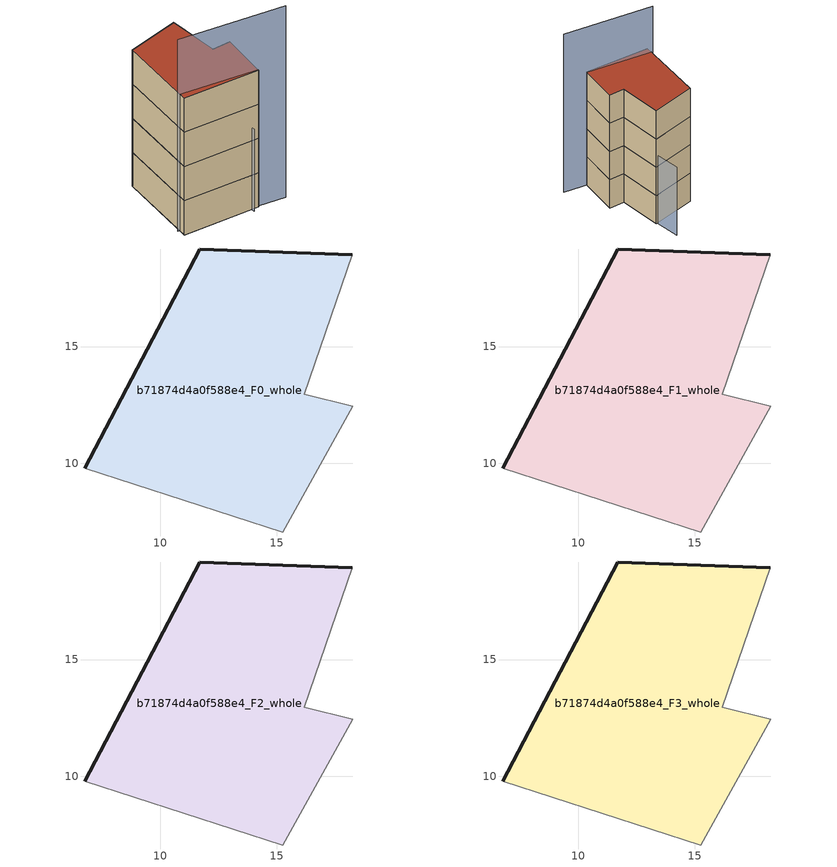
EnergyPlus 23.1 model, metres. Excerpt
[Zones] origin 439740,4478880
b71874d4a0f588e4_F0_whole
 floor ground (EU_floor_Construction): 15.25,7.04 18.26,12.43 16.18,12.96 18.24,18.93 11.7,19.18 6.76,9.79 z0
 wall outside (EU_wall_Construction): 6.76,9.79 11.7,19.18 18.24,18.93 z0:3.75
 wall adiabatic (EU_wall_Construction): 18.24,18.93 16.18,12.96 18.26,12.43 15.25,7.04 6.76,9.79 z0:3.75
b71874d4a0f588e4_F1_whole
 floor to b71874d4a0f588e4_F0_whole (EU_floor_Construction): 15.25,7.04 18.25,12.43 16.18,12.96 18.24,18.93 11.69,19.18 6.76,9.79 z3.75
 wall outside (EU_wall_Construction): 6.76,9.79 11.7,19.18 18.24,18.93 z3.75:7.5
 wall adiabatic (EU_wall_Construction): 18.24,18.93 16.18,12.96 18.26,12.43 15.25,7.04 6.76,9.79 z3.75:7.5
b71874d4a0f588e4_F2_whole
 floor to b71874d4a0f588e4_F1_whole (EU_floor_Construction): 15.25,7.04 18.25,12.43 16.18,12.96 18.24,18.93 11.69,19.18 6.76,9.79 z7.5
 wall outside (EU_wall_Construction): 6.76,9.79 11.7,19.18 18.24,18.93 z7.5:11.25
 wall adiabatic (EU_wall_Construction): 18.24,18.93 16.18,12.96 18.26,12.43 15.25,7.04 6.76,9.79 z7.5:11.25
b71874d4a0f588e4_F3_whole
 floor to b71874d4a0f588e4_F2_whole (EU_floor_Construction): 15.25,7.04 18.25,12.43 16.18,12.96 18.24,18.93 11.69,19.18 6.76,9.79 z11.25
 wall outside (EU_wall_Construction): 6.76,9.79 11.7,19.18 18.24,18.93 z11.25:15
 wall adiabatic (EU_wall_Construction): 18.24,18.93 16.18,12.96 18.26,12.43 15.25,7.04 6.76,9.79 z11.25:15
 roof outside (EU_roof_Construction): 18.24,18.93 16.18,12.96 18.26,12.43 15.25,7.04 6.76,9.79 11.7,19.18 z15
shading: 6.97,10.72 18.19,5.94 z0:21; 14.34,6.9 19.05,22.37 z0:9
[Building]
EU S2 Campaign: North Axis=0; Terrain=City; Solar Distribution=FullExterior
[Site:Location]
Madrid: Latitude=40.5; Longitude=-3.5; Time Zone=1; Elevation=609
[SizingPeriod:WeatherFileDays]
AnnualSizingPeriod: Begin Month=1; Begin Day of Month=1; End Month=12; End Day of Month=31; Day of Week for Start Day=Monday; Use Weather File Daylight Saving Period=No; Use Weather File Rain and Snow Indicators=No
[MATERIAL]
EU_InternalMass_Material: Roughness=MediumRough; Thickness=0.1; Conductivity=1; Density=1800; Specific Heat=900; Thermal Absorptance=0.9; Solar Absorptance=0.7; Visible Absorptance=0.7
[MATERIAL:NOMASS] Roughness=MediumRough; Thermal Absorptance=0.9; Solar Absorptance=0.7; Visible Absorptance=0.7
Name | Thermal Resistance
EU_wall_NoMass | 0.609216
EU_roof_NoMass | 0.513268
EU_floor_NoMass | 0.568163
[CONSTRUCTION]
EU_wall_Construction: EU_wall_NoMass
EU_roof_Construction: EU_roof_NoMass
EU_floor_Construction: EU_floor_NoMass
EU_InternalMass_Construction: EU_InternalMass_Material
[ZONE] Type=1; Multiplier=1; Ceiling Height=autocalculate; Volume=267.03; Floor Area=autocalculate; Part of Total Floor Area=Yes
b71874d4a0f588e4_F0_whole; b71874d4a0f588e4_F1_whole; b71874d4a0f588e4_F2_whole; b71874d4a0f588e4_F3_whole
[INTERNALMASS] Construction=EU_InternalMass_Construction; Surface Area=89.01
Name | Zone or ZoneList
b71874d4a0f588e4_F0_whole_EU_InternalMass | b71874d4a0f588e4_F0_whole
b71874d4a0f588e4_F1_whole_EU_InternalMass | b71874d4a0f588e4_F1_whole
b71874d4a0f588e4_F2_whole_EU_InternalMass | b71874d4a0f588e4_F2_whole
b71874d4a0f588e4_F3_whole_EU_InternalMass | b71874d4a0f588e4_F3_whole
[OTHEREQUIPMENT] Fuel Type=Electricity; Design Level Calculation Method=Watts/Area; Power per Zone Floor Area=1; Fraction Latent=0; Fraction Radiant=0; Fraction Lost=0; Carbon Dioxide Generation Rate=0; EndUse Subcategory=EU_Step8_InternalGains
Name | Zone or ZoneList or Space or SpaceList | Schedule
EU_Step8_InternalGain_b71874d4a0f588e4_F0_whole_f000 | b71874d4a0f588e4_F0_whole | EU_Step8_GainSchedule_b71874d4a0f588e4_F0_whole_f000
EU_Step8_InternalGain_b71874d4a0f588e4_F1_whole_f000 | b71874d4a0f588e4_F1_whole | EU_Step8_GainSchedule_b71874d4a0f588e4_F1_whole_f000
EU_Step8_InternalGain_b71874d4a0f588e4_F2_whole_f000 | b71874d4a0f588e4_F2_whole | EU_Step8_GainSchedule_b71874d4a0f588e4_F2_whole_f000
EU_Step8_InternalGain_b71874d4a0f588e4_F3_whole_f000 | b71874d4a0f588e4_F3_whole | EU_Step8_GainSchedule_b71874d4a0f588e4_F3_whole_f000
[ZONEVENTILATION:DESIGNFLOWRATE] Schedule=EU_AlwaysOn; Design Flow Rate Calculation Method=AirChanges/Hour; Air Changes per Hour=0.752966; Ventilation Type=Natural; Fan Pressure Rise=0; Fan Total Efficiency=1; Constant Term Coefficient=1; Temperature Term Coefficient=0; Velocity Term Coefficient=0; Velocity Squared Term Coefficient=0; Minimum Indoor Temperature=-100; Maximum Indoor Temperature=100; Delta Temperature=-100; Minimum Outdoor Temperature=-100; Maximum Outdoor Temperature=100; Maximum Wind Speed=40
Name | Zone or ZoneList or Space or SpaceList
EU_ConstantAir_b71874d4a0f588e4_F0_whole | b71874d4a0f588e4_F0_whole
EU_ConstantAir_b71874d4a0f588e4_F1_whole | b71874d4a0f588e4_F1_whole
EU_ConstantAir_b71874d4a0f588e4_F2_whole | b71874d4a0f588e4_F2_whole
EU_ConstantAir_b71874d4a0f588e4_F3_whole | b71874d4a0f588e4_F3_whole
[HVACTEMPLATE:THERMOSTAT] Constant Heating Setpoint=20; Constant Cooling Setpoint=50
EU_HeatOnly_b71874d4a0f588e4_F0_whole; EU_HeatOnly_b71874d4a0f588e4_F1_whole; EU_HeatOnly_b71874d4a0f588e4_F2_whole; EU_HeatOnly_b71874d4a0f588e4_F3_whole
[HVACTEMPLATE:ZONE:IDEALLOADSAIRSYSTEM] System Availability Schedule=EU_AlwaysOn; Maximum Heating Supply Air Temperature=50; Minimum Cooling Supply Air Temperature=13; Maximum Heating Supply Air Humidity Ratio=0.0156; Minimum Cooling Supply Air Humidity Ratio=0.0077; Heating Limit=NoLimit; Cooling Limit=NoLimit; Heating Availability Schedule=EU_AlwaysOn; Cooling Availability Schedule=EU_CoolingOff; Dehumidification Control Type=ConstantSensibleHeatRatio; Cooling Sensible Heat Ratio=0.7; Dehumidification Setpoint=60; Humidification Control Type=None; Humidification Setpoint=30; Outdoor Air Method=None; Outdoor Air Flow Rate per Person=0.00944; Outdoor Air Flow Rate per Zone Floor Area=0; Outdoor Air Flow Rate per Zone=0; Demand Controlled Ventilation Type=None; Outdoor Air Economizer Type=NoEconomizer; Heat Recovery Type=None; Sensible Heat Recovery Effectiveness=0.7; Latent Heat Recovery Effectiveness=0.65
Name | Template Thermostat
b71874d4a0f588e4_F0_whole | EU_HeatOnly_b71874d4a0f588e4_F0_whole
b71874d4a0f588e4_F1_whole | EU_HeatOnly_b71874d4a0f588e4_F1_whole
b71874d4a0f588e4_F2_whole | EU_HeatOnly_b71874d4a0f588e4_F2_whole
b71874d4a0f588e4_F3_whole | EU_HeatOnly_b71874d4a0f588e4_F3_whole
[SIZING:ZONE] Zone Cooling Design Supply Air Temperature Input Method=SupplyAirTemperature; Zone Cooling Design Supply Air Temperature=13; Zone Heating Design Supply Air Temperature Input Method=SupplyAirTemperature; Zone Heating Design Supply Air Temperature=50; Zone Cooling Design Supply Air Humidity Ratio=0.008; Zone Heating Design Supply Air Humidity Ratio=0.008; Cooling Design Air Flow Method=DesignDay; Cooling Design Air Flow Rate=0; Cooling Minimum Air Flow per Zone Floor Area=0.000762; Cooling Minimum Air Flow=0; Cooling Minimum Air Flow Fraction=0.2; Heating Design Air Flow Method=DesignDay; Heating Design Air Flow Rate=0; Heating Maximum Air Flow per Zone Floor Area=0.002032; Heating Maximum Air Flow=0.141576; Heating Maximum Air Flow Fraction=0.3; Account for Dedicated Outdoor Air System=No; Dedicated Outdoor Air System Control Strategy=NeutralSupplyAir; Dedicated Outdoor Air Low Setpoint Temperature for Design=autosize; Dedicated Outdoor Air High Setpoint Temperature for Design=autosize; Zone Load Sizing Method=Sensible Load Only No Latent Load; Zone Latent Cooling Design Supply Air Humidity Ratio Input Method=HumidityRatioDifference; Zone Cooling Design Supply Air Humidity Ratio Difference=0.005; Zone Latent Heating Design Supply Air Humidity Ratio Input Method=HumidityRatioDifference; Zone Humidification Design Supply Air Humidity Ratio Difference=0.005
b71874d4a0f588e4_F0_whole; b71874d4a0f588e4_F1_whole; b71874d4a0f588e4_F2_whole; b71874d4a0f588e4_F3_whole
[SCHEDULE:CONSTANT]
Name | Hourly Value
EU_AlwaysOn | 1
EU_CoolingOff | 0
[SCHEDULE:FILE] Column Number=1; Rows to Skip at Top=0; Number of Hours of Data=8760; Column Separator=Comma; Interpolate to Timestep=No; Minutes per Item=60; Adjust Schedule for Daylight Savings=Yes
Name | File
EU_Step8_GainSchedule_b71874d4a0f588e4_F0_whole_f000 | ../../schedules/b71874d4a0f588e4/b71874d4a0f588e4_F0_whole_f000_gain.csv
EU_Step8_GainSchedule_b71874d4a0f588e4_F1_whole_f000 | ../../schedules/b71874d4a0f588e4/b71874d4a0f588e4_F1_whole_f000_gain.csv
EU_Step8_GainSchedule_b71874d4a0f588e4_F2_whole_f000 | ../../schedules/b71874d4a0f588e4/b71874d4a0f588e4_F2_whole_f000_gain.csv
EU_Step8_GainSchedule_b71874d4a0f588e4_F3_whole_f000 | ../../schedules/b71874d4a0f588e4/b71874d4a0f588e4_F3_whole_f000_gain.csv
